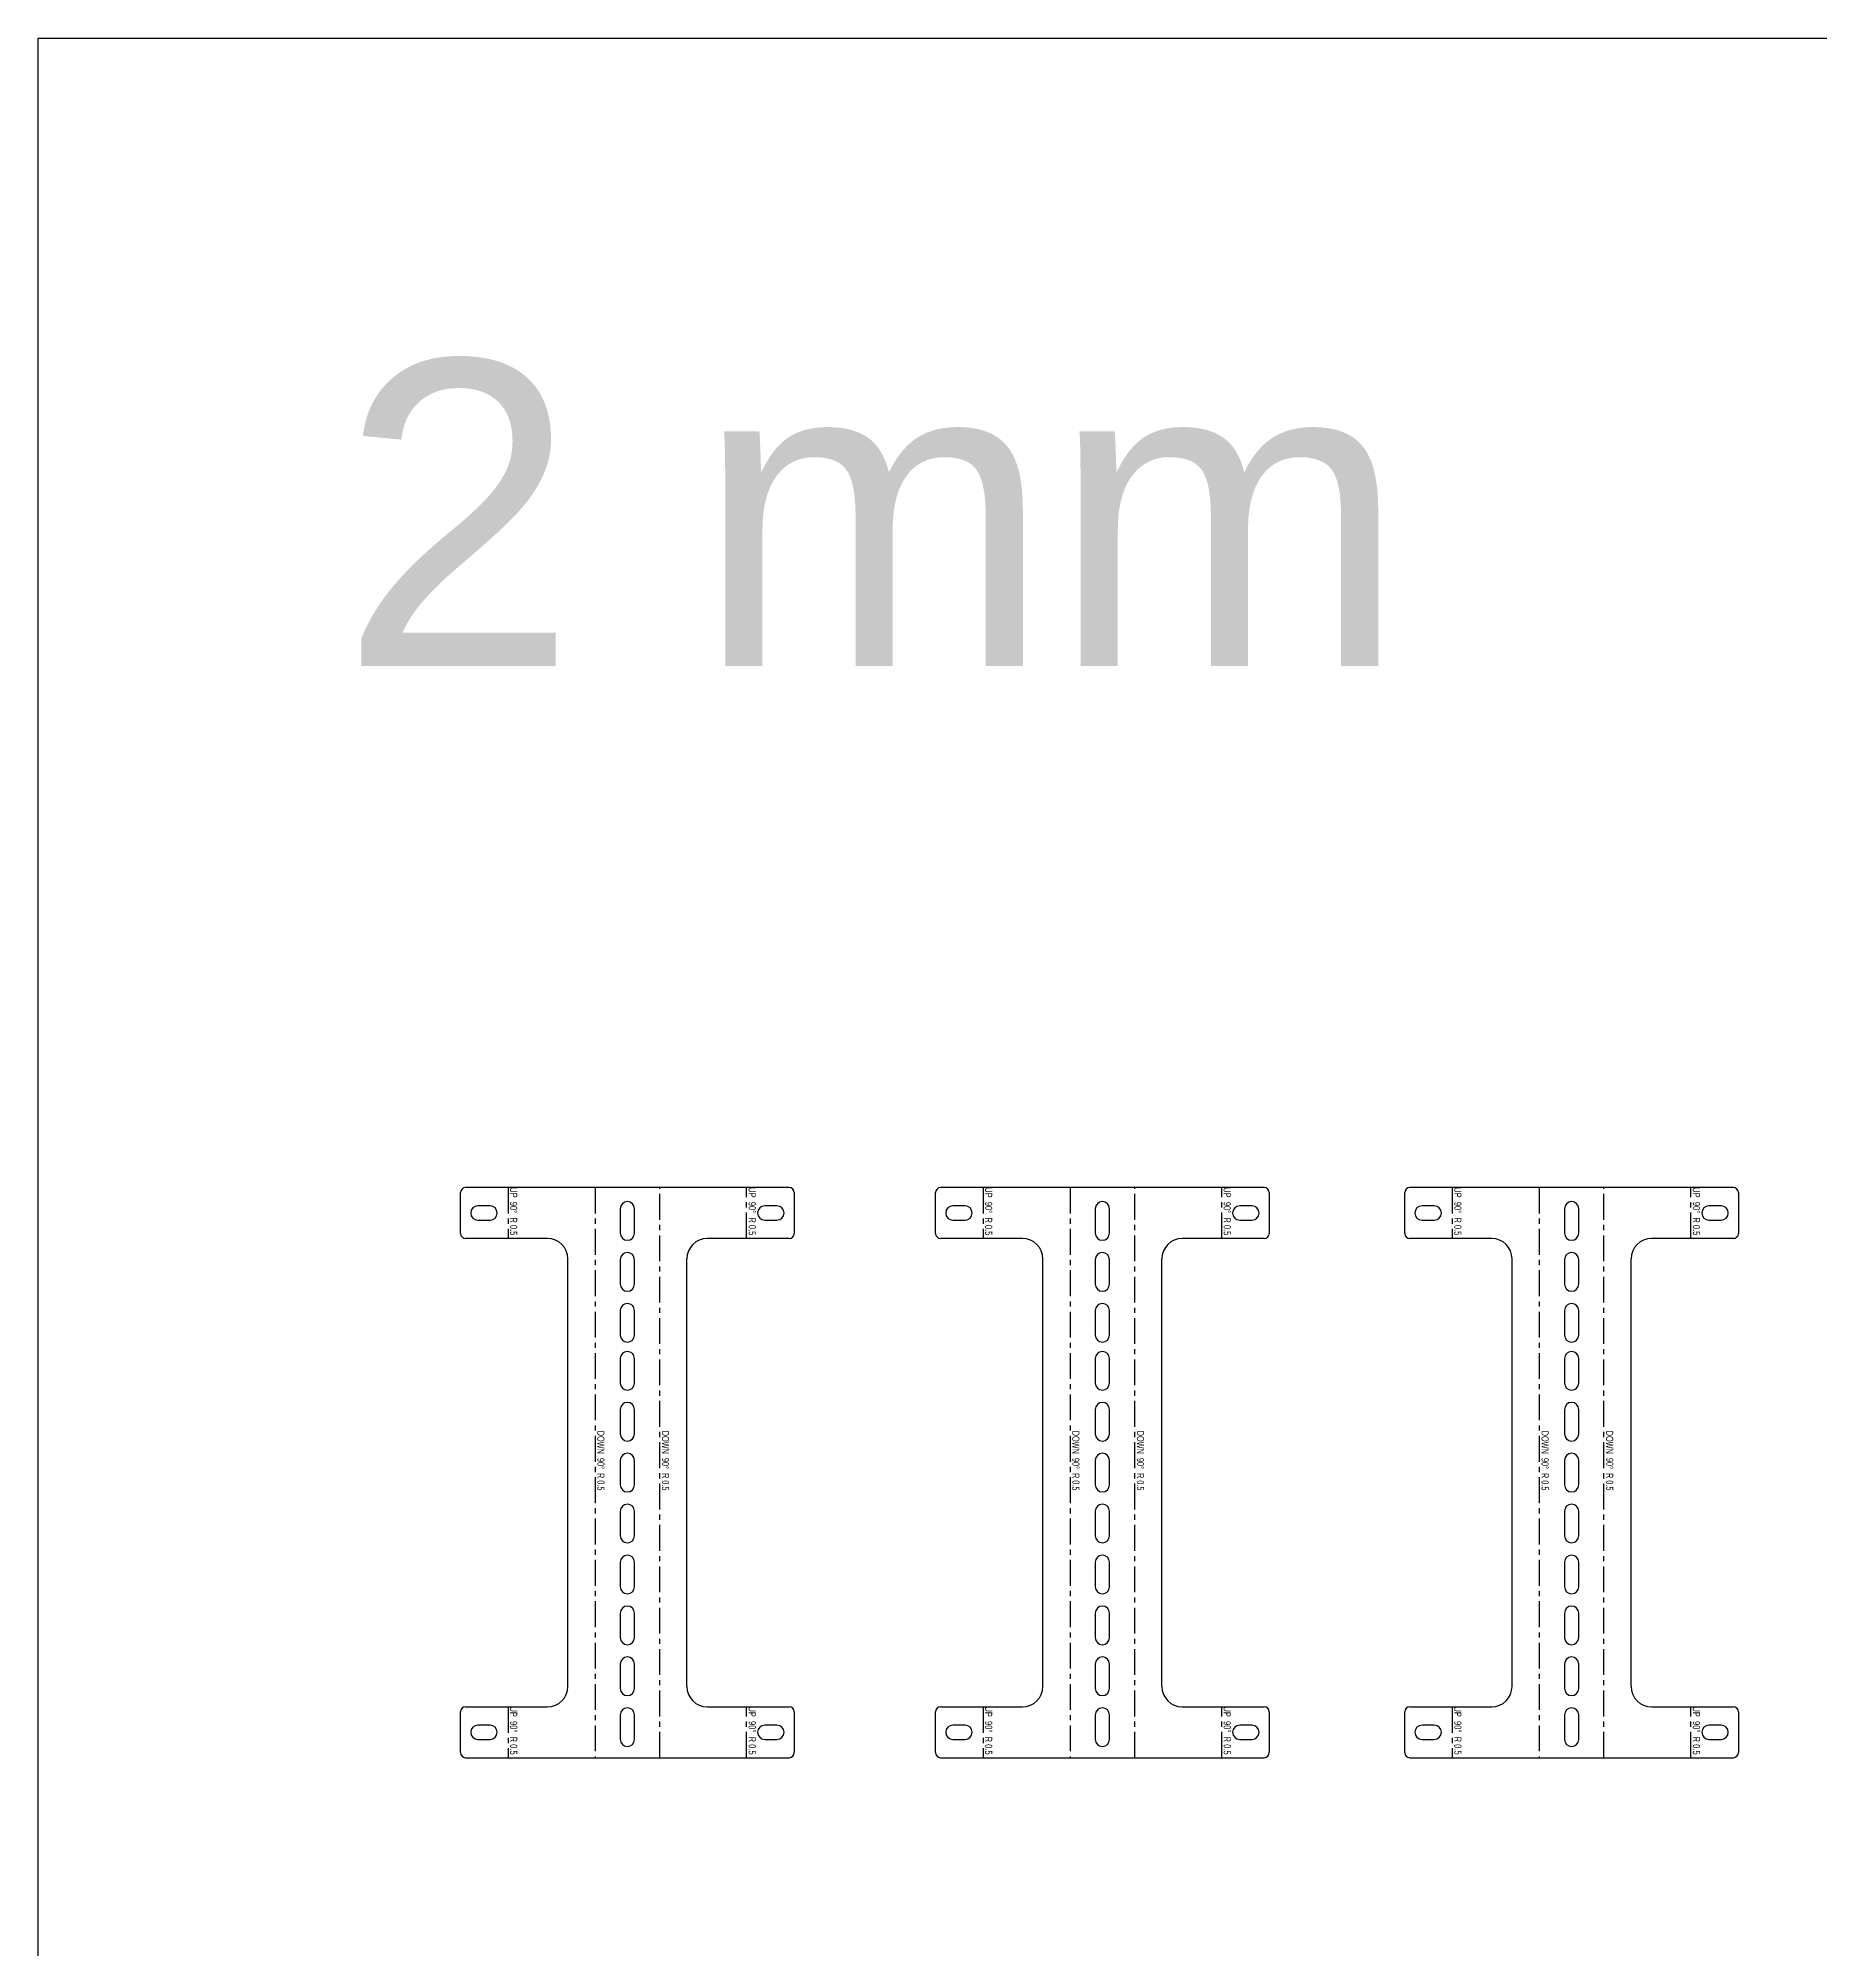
# Model space of a CAD drawing. Header units: inches. Extents: x 931 to 7871, y 712 to 4412.
# Drawn here: x 931 to 1807, y 3473 to 4412 of the extents above; entities that cross this region are included whole.
import ezdxf

# ---------------------------------------------------------------- set-up
doc = ezdxf.new("R2010")
doc.units = ezdxf.units.IN
doc.header["$MEASUREMENT"] = 0
doc.linetypes.add('CENTERX2', pattern=[20.32, 12.7, -2.54, 2.54, -2.54])
doc.layers.add('BENDING', color=4, linetype='Continuous')
doc.layers.add('NOTE', color=2, linetype='Continuous')
doc.styles.add('SLDTEXTSTYLE0', font='TXT', dxfattribs={"width": 0.660714})
doc.styles.add('SLDTEXTSTYLE1', font='TXT', dxfattribs={"width": 0.671875})
doc.styles.get("Standard").update_dxf_attribs({"font": 'arial.ttf'})

msp = doc.modelspace()

# ---------------------------------------------------------------- linework, layer by layer
at = {"color": 7, "linetype": 'Continuous', "lineweight": 25}
for p, q in [((1138.79, 3825.02), (1138.79, 3845.02)), ((1300.2, 3847.52), (1141.29, 3847.52)), ((1302.7, 3845.02), (1302.7, 3825.02)), ((1372.09, 3825.02), (1372.09, 3845.02)), ((1533.5, 3847.52), (1374.59, 3847.52)), ((1536, 3845.02), (1536, 3825.02)), ((1602.55, 3825.02), (1602.55, 3845.02)), ((1763.96, 3847.52), (1605.05, 3847.52)), ((1766.46, 3845.02), (1766.46, 3825.02)), ((1153.29, 3838.52), (1147.29, 3838.52)), ((1147.29, 3831.52), (1153.29, 3831.52)), ((1217.24, 3837.11), (1217.24, 3825.11)), ((1224.24, 3825.11), (1224.24, 3837.11)), ((1294.2, 3838.52), (1288.2, 3838.52)), ((1288.2, 3831.52), (1294.2, 3831.52)), ((1386.59, 3838.52), (1380.59, 3838.52)), ((1380.59, 3831.52), (1386.59, 3831.52)), ((1450.55, 3837.11), (1450.55, 3825.11)), ((1457.55, 3825.11), (1457.55, 3837.11)), ((1527.5, 3838.52), (1521.5, 3838.52)), ((1521.5, 3831.52), (1527.5, 3831.52)), ((1617.05, 3838.52), (1611.05, 3838.52)), ((1611.05, 3831.52), (1617.05, 3831.52)), ((1681.01, 3837.11), (1681.01, 3825.11)), ((1688.01, 3825.11), (1688.01, 3837.11)), ((1757.96, 3838.52), (1751.96, 3838.52)), ((1751.96, 3831.52), (1757.96, 3831.52)), ((1181.51, 3822.52), (1141.29, 3822.52)), ((1300.2, 3822.52), (1259.97, 3822.52)), ((1414.82, 3822.52), (1374.59, 3822.52)), ((1533.5, 3822.52), (1493.27, 3822.52)), ((1645.28, 3822.52), (1605.05, 3822.52)), ((1763.96, 3822.52), (1723.73, 3822.52)), ((1191.51, 3602.52), (1191.51, 3812.52)), ((1217.24, 3812.11), (1217.24, 3800.11)), ((1224.24, 3800.11), (1224.24, 3812.11)), ((1249.97, 3602.52), (1249.97, 3812.52)), ((1424.82, 3602.52), (1424.82, 3812.52)), ((1450.55, 3812.11), (1450.55, 3800.11)), ((1457.55, 3800.11), (1457.55, 3812.11)), ((1483.27, 3602.52), (1483.27, 3812.52)), ((1655.28, 3602.52), (1655.28, 3812.52)), ((1681.01, 3812.11), (1681.01, 3800.11)), ((1688.01, 3800.11), (1688.01, 3812.11)), ((1713.73, 3602.52), (1713.73, 3812.52)), ((1217.24, 3787.11), (1217.24, 3775.11)), ((1224.24, 3775.11), (1224.24, 3787.11)), ((1450.55, 3787.11), (1450.55, 3775.11)), ((1457.55, 3775.11), (1457.55, 3787.11)), ((1681.01, 3787.11), (1681.01, 3775.11)), ((1688.01, 3775.11), (1688.01, 3787.11)), ((1217.24, 3763.52), (1217.24, 3751.52)), ((1224.24, 3751.52), (1224.24, 3763.52)), ((1450.55, 3763.52), (1450.55, 3751.52)), ((1457.55, 3751.52), (1457.55, 3763.52)), ((1681.01, 3763.52), (1681.01, 3751.52)), ((1688.01, 3751.52), (1688.01, 3763.52)), ((1217.24, 3738.52), (1217.24, 3726.52)), ((1224.24, 3726.52), (1224.24, 3738.52)), ((1450.55, 3738.52), (1450.55, 3726.52)), ((1457.55, 3726.52), (1457.55, 3738.52)), ((1681.01, 3738.52), (1681.01, 3726.52)), ((1688.01, 3726.52), (1688.01, 3738.52)), ((1217.24, 3713.52), (1217.24, 3701.52)), ((1224.24, 3701.52), (1224.24, 3713.52)), ((1450.55, 3713.52), (1450.55, 3701.52)), ((1457.55, 3701.52), (1457.55, 3713.52)), ((1681.01, 3713.52), (1681.01, 3701.52)), ((1688.01, 3701.52), (1688.01, 3713.52)), ((1217.24, 3688.52), (1217.24, 3676.52)), ((1224.24, 3676.52), (1224.24, 3688.52)), ((1450.55, 3688.52), (1450.55, 3676.52)), ((1457.55, 3676.52), (1457.55, 3688.52)), ((1681.01, 3688.52), (1681.01, 3676.52)), ((1688.01, 3676.52), (1688.01, 3688.52)), ((1217.24, 3663.52), (1217.24, 3651.52)), ((1224.24, 3651.52), (1224.24, 3663.52)), ((1450.55, 3663.52), (1450.55, 3651.52)), ((1457.55, 3651.52), (1457.55, 3663.52)), ((1681.01, 3663.52), (1681.01, 3651.52)), ((1688.01, 3651.52), (1688.01, 3663.52)), ((1217.24, 3638.52), (1217.24, 3626.52)), ((1224.24, 3626.52), (1224.24, 3638.52)), ((1450.55, 3638.52), (1450.55, 3626.52)), ((1457.55, 3626.52), (1457.55, 3638.52)), ((1681.01, 3638.52), (1681.01, 3626.52)), ((1688.01, 3626.52), (1688.01, 3638.52)), ((1217.24, 3613.52), (1217.24, 3601.52)), ((1224.24, 3601.52), (1224.24, 3613.52)), ((1450.55, 3613.52), (1450.55, 3601.52)), ((1457.55, 3601.52), (1457.55, 3613.52)), ((1681.01, 3613.52), (1681.01, 3601.52)), ((1688.01, 3601.52), (1688.01, 3613.52)), ((1138.79, 3570.02), (1138.79, 3590.02)), ((1141.29, 3592.52), (1181.51, 3592.52)), ((1217.24, 3588.52), (1217.24, 3576.52)), ((1224.24, 3576.52), (1224.24, 3588.52)), ((1259.97, 3592.52), (1300.2, 3592.52)), ((1302.7, 3590.02), (1302.7, 3570.02)), ((1372.09, 3570.02), (1372.09, 3590.02)), ((1374.59, 3592.52), (1414.82, 3592.52)), ((1450.55, 3588.52), (1450.55, 3576.52)), ((1457.55, 3576.52), (1457.55, 3588.52)), ((1493.27, 3592.52), (1533.5, 3592.52)), ((1536, 3590.02), (1536, 3570.02)), ((1602.55, 3570.02), (1602.55, 3590.02)), ((1605.05, 3592.52), (1645.28, 3592.52)), ((1681.01, 3588.52), (1681.01, 3576.52)), ((1688.01, 3576.52), (1688.01, 3588.52)), ((1723.73, 3592.52), (1763.96, 3592.52)), ((1766.46, 3590.02), (1766.46, 3570.02)), ((1153.29, 3583.52), (1147.29, 3583.52)), ((1294.2, 3583.52), (1288.2, 3583.52)), ((1386.59, 3583.52), (1380.59, 3583.52)), ((1527.5, 3583.52), (1521.5, 3583.52)), ((1617.05, 3583.52), (1611.05, 3583.52)), ((1757.96, 3583.52), (1751.96, 3583.52)), ((1141.29, 3567.52), (1300.2, 3567.52)), ((1147.29, 3576.52), (1153.29, 3576.52)), ((1288.2, 3576.52), (1294.2, 3576.52)), ((1374.59, 3567.52), (1533.5, 3567.52)), ((1380.59, 3576.52), (1386.59, 3576.52)), ((1521.5, 3576.52), (1527.5, 3576.52)), ((1605.05, 3567.52), (1763.96, 3567.52)), ((1611.05, 3576.52), (1617.05, 3576.52)), ((1751.96, 3576.52), (1757.96, 3576.52))]:
    msp.add_line(p, q, dxfattribs=at)
for centre, radius, start, end in [((1141.29, 3845.02), 2.5, 90, 180), ((1220.74, 3837.11), 3.5, 0, 180), ((1300.2, 3845.02), 2.5, 0, 90), ((1374.59, 3845.02), 2.5, 90, 180), ((1454.05, 3837.11), 3.5, 0, 180), ((1533.5, 3845.02), 2.5, 0, 90), ((1605.05, 3845.02), 2.5, 90, 180), ((1684.51, 3837.11), 3.5, 0, 180), ((1763.96, 3845.02), 2.5, 0, 90), ((1147.29, 3835.02), 3.5, 90, 270), ((1153.29, 3835.02), 3.5, 270, 90), ((1288.2, 3835.02), 3.5, 90, 270), ((1294.2, 3835.02), 3.5, 270, 90), ((1380.59, 3835.02), 3.5, 90, 270), ((1386.59, 3835.02), 3.5, 270, 90), ((1521.5, 3835.02), 3.5, 90, 270), ((1527.5, 3835.02), 3.5, 270, 90), ((1611.05, 3835.02), 3.5, 90, 270), ((1617.05, 3835.02), 3.5, 270, 90), ((1751.96, 3835.02), 3.5, 90, 270), ((1757.96, 3835.02), 3.5, 270, 90), ((1141.29, 3825.02), 2.5, 180, 270), ((1181.51, 3812.52), 10, 0, 90), ((1220.74, 3825.11), 3.5, 180, 0), ((1259.97, 3812.52), 10, 90, 180), ((1300.2, 3825.02), 2.5, 270, 0), ((1374.59, 3825.02), 2.5, 180, 270), ((1414.82, 3812.52), 10, 0, 90), ((1454.05, 3825.11), 3.5, 180, 0), ((1493.27, 3812.52), 10, 90, 180), ((1533.5, 3825.02), 2.5, 270, 0), ((1605.05, 3825.02), 2.5, 180, 270), ((1645.28, 3812.52), 10, 0, 90), ((1684.51, 3825.11), 3.5, 180, 0), ((1723.73, 3812.52), 10, 90, 180), ((1763.96, 3825.02), 2.5, 270, 0), ((1220.74, 3812.11), 3.5, 0, 180), ((1454.05, 3812.11), 3.5, 0, 180), ((1684.51, 3812.11), 3.5, 0, 180), ((1220.74, 3800.11), 3.5, 180, 0), ((1454.05, 3800.11), 3.5, 180, 0), ((1684.51, 3800.11), 3.5, 180, 0), ((1220.74, 3787.11), 3.5, 0, 180), ((1454.05, 3787.11), 3.5, 0, 180), ((1684.51, 3787.11), 3.5, 0, 180), ((1220.74, 3775.11), 3.5, 180, 0), ((1454.05, 3775.11), 3.5, 180, 0), ((1684.51, 3775.11), 3.5, 180, 0), ((1220.74, 3763.52), 3.5, 0, 180), ((1454.05, 3763.52), 3.5, 0, 180), ((1684.51, 3763.52), 3.5, 0, 180), ((1220.74, 3751.52), 3.5, 180, 0), ((1454.05, 3751.52), 3.5, 180, 0), ((1684.51, 3751.52), 3.5, 180, 0), ((1220.74, 3738.52), 3.5, 0, 180), ((1454.05, 3738.52), 3.5, 0, 180), ((1684.51, 3738.52), 3.5, 0, 180), ((1220.74, 3726.52), 3.5, 180, 0), ((1454.05, 3726.52), 3.5, 180, 0), ((1684.51, 3726.52), 3.5, 180, 0), ((1220.74, 3713.52), 3.5, 0, 180), ((1454.05, 3713.52), 3.5, 0, 180), ((1684.51, 3713.52), 3.5, 0, 180), ((1220.74, 3701.52), 3.5, 180, 0), ((1454.05, 3701.52), 3.5, 180, 0), ((1684.51, 3701.52), 3.5, 180, 0), ((1220.74, 3688.52), 3.5, 0, 180), ((1454.05, 3688.52), 3.5, 0, 180), ((1684.51, 3688.52), 3.5, 0, 180), ((1220.74, 3676.52), 3.5, 180, 0), ((1454.05, 3676.52), 3.5, 180, 0), ((1684.51, 3676.52), 3.5, 180, 0), ((1220.74, 3663.52), 3.5, 0, 180), ((1454.05, 3663.52), 3.5, 0, 180), ((1684.51, 3663.52), 3.5, 0, 180), ((1220.74, 3651.52), 3.5, 180, 0), ((1454.05, 3651.52), 3.5, 180, 0), ((1684.51, 3651.52), 3.5, 180, 0), ((1220.74, 3638.52), 3.5, 0, 180), ((1454.05, 3638.52), 3.5, 0, 180), ((1684.51, 3638.52), 3.5, 0, 180), ((1220.74, 3626.52), 3.5, 180, 0), ((1454.05, 3626.52), 3.5, 180, 0), ((1684.51, 3626.52), 3.5, 180, 0), ((1220.74, 3613.52), 3.5, 0, 180), ((1454.05, 3613.52), 3.5, 0, 180), ((1684.51, 3613.52), 3.5, 0, 180), ((1181.51, 3602.52), 10, 270, 0), ((1220.74, 3601.52), 3.5, 180, 0), ((1259.97, 3602.52), 10, 180, 270), ((1414.82, 3602.52), 10, 270, 0), ((1454.05, 3601.52), 3.5, 180, 0), ((1493.27, 3602.52), 10, 180, 270), ((1645.28, 3602.52), 10, 270, 0), ((1684.51, 3601.52), 3.5, 180, 0), ((1723.73, 3602.52), 10, 180, 270), ((1141.29, 3590.02), 2.5, 90, 180), ((1220.74, 3588.52), 3.5, 0, 180), ((1300.2, 3590.02), 2.5, 0, 90), ((1374.59, 3590.02), 2.5, 90, 180), ((1454.05, 3588.52), 3.5, 0, 180), ((1533.5, 3590.02), 2.5, 0, 90), ((1605.05, 3590.02), 2.5, 90, 180), ((1684.51, 3588.52), 3.5, 0, 180), ((1763.96, 3590.02), 2.5, 0, 90), ((1147.29, 3580.02), 3.5, 90, 270), ((1153.29, 3580.02), 3.5, 270, 90), ((1288.2, 3580.02), 3.5, 90, 270), ((1294.2, 3580.02), 3.5, 270, 90), ((1380.59, 3580.02), 3.5, 90, 270), ((1386.59, 3580.02), 3.5, 270, 90), ((1521.5, 3580.02), 3.5, 90, 270), ((1527.5, 3580.02), 3.5, 270, 90), ((1611.05, 3580.02), 3.5, 90, 270), ((1617.05, 3580.02), 3.5, 270, 90), ((1751.96, 3580.02), 3.5, 90, 270), ((1757.96, 3580.02), 3.5, 270, 90), ((1141.29, 3570.02), 2.5, 180, 270), ((1220.74, 3576.52), 3.5, 180, 0), ((1300.2, 3570.02), 2.5, 270, 0), ((1374.59, 3570.02), 2.5, 180, 270), ((1454.05, 3576.52), 3.5, 180, 0), ((1533.5, 3570.02), 2.5, 270, 0), ((1605.05, 3570.02), 2.5, 180, 270), ((1684.51, 3576.52), 3.5, 180, 0), ((1763.96, 3570.02), 2.5, 270, 0)]:
    msp.add_arc(centre, radius, start, end, dxfattribs=at)
at = {"layer": 'BENDING', "linetype": 'CENTERX2'}
for p, q in [((1162.15, 3847.52), (1162.15, 3822.52)), ((1204.88, 3847.52), (1204.88, 3567.52)), ((1236.61, 3567.52), (1236.61, 3847.52)), ((1279.33, 3822.52), (1279.33, 3847.52)), ((1395.45, 3847.52), (1395.45, 3822.52)), ((1438.18, 3847.52), (1438.18, 3567.52)), ((1469.91, 3567.52), (1469.91, 3847.52)), ((1512.64, 3822.52), (1512.64, 3847.52)), ((1625.91, 3847.52), (1625.91, 3822.52)), ((1668.64, 3847.52), (1668.64, 3567.52)), ((1700.37, 3567.52), (1700.37, 3847.52)), ((1743.1, 3822.52), (1743.1, 3847.52)), ((1162.15, 3592.52), (1162.15, 3567.52)), ((1279.33, 3567.52), (1279.33, 3592.52)), ((1395.45, 3592.52), (1395.45, 3567.52)), ((1512.64, 3567.52), (1512.64, 3592.52)), ((1625.91, 3592.52), (1625.91, 3567.52)), ((1743.1, 3567.52), (1743.1, 3592.52))]:
    msp.add_line(p, q, dxfattribs=at)
at = {"layer": 'NOTE'}
msp.add_lwpolyline([(931.36, 4411.95), (4517.24, 4411.95), (4517.24, 711.95), (931.36, 711.95)], close=True, dxfattribs=at)

# ---------------------------------------------------------------- texts
at = {"layer": 'BENDING', "linetype": 'CENTERX2', "char_height": 3.5, "attachment_point": 2, "rotation": 270}
for s, insert, style in [('UP  90°  R 0.5', (1166.63, 3835.87), 'SLDTEXTSTYLE0'), ('UP  90°  R 0.5', (1283.82, 3835.87), 'SLDTEXTSTYLE0'), ('UP  90°  R 0.5', (1399.94, 3835.87), 'SLDTEXTSTYLE0'), ('UP  90°  R 0.5', (1517.12, 3835.87), 'SLDTEXTSTYLE0'), ('UP  90°  R 0.5', (1630.4, 3835.87), 'SLDTEXTSTYLE0'), ('UP  90°  R 0.5', (1747.58, 3835.87), 'SLDTEXTSTYLE0'), ('DOWN  90°  R 0.5', (1209.48, 3713.43), 'SLDTEXTSTYLE1'), ('DOWN  90°  R 0.5', (1241.21, 3713.43), 'SLDTEXTSTYLE1'), ('DOWN  90°  R 0.5', (1442.78, 3713.43), 'SLDTEXTSTYLE1'), ('DOWN  90°  R 0.5', (1474.51, 3713.43), 'SLDTEXTSTYLE1'), ('DOWN  90°  R 0.5', (1673.24, 3713.43), 'SLDTEXTSTYLE1'), ('DOWN  90°  R 0.5', (1704.97, 3713.43), 'SLDTEXTSTYLE1'), ('UP  90°  R 0.5', (1166.63, 3580.87), 'SLDTEXTSTYLE0'), ('UP  90°  R 0.5', (1283.82, 3580.87), 'SLDTEXTSTYLE0'), ('UP  90°  R 0.5', (1399.94, 3580.87), 'SLDTEXTSTYLE0'), ('UP  90°  R 0.5', (1517.12, 3580.87), 'SLDTEXTSTYLE0'), ('UP  90°  R 0.5', (1630.4, 3580.87), 'SLDTEXTSTYLE0'), ('UP  90°  R 0.5', (1747.58, 3580.87), 'SLDTEXTSTYLE0')]:
    msp.add_mtext(s, dxfattribs=dict(at, insert=insert, style=style))
at = {"layer": 'NOTE', "insert": (1079.52, 4253.68), "char_height": 150, "attachment_point": 1}
msp.add_mtext_dynamic_manual_height_columns('2 mm', width=837.5918, gutter_width=1, heights=[0], dxfattribs=at)

doc.saveas('drawing.dxf')
